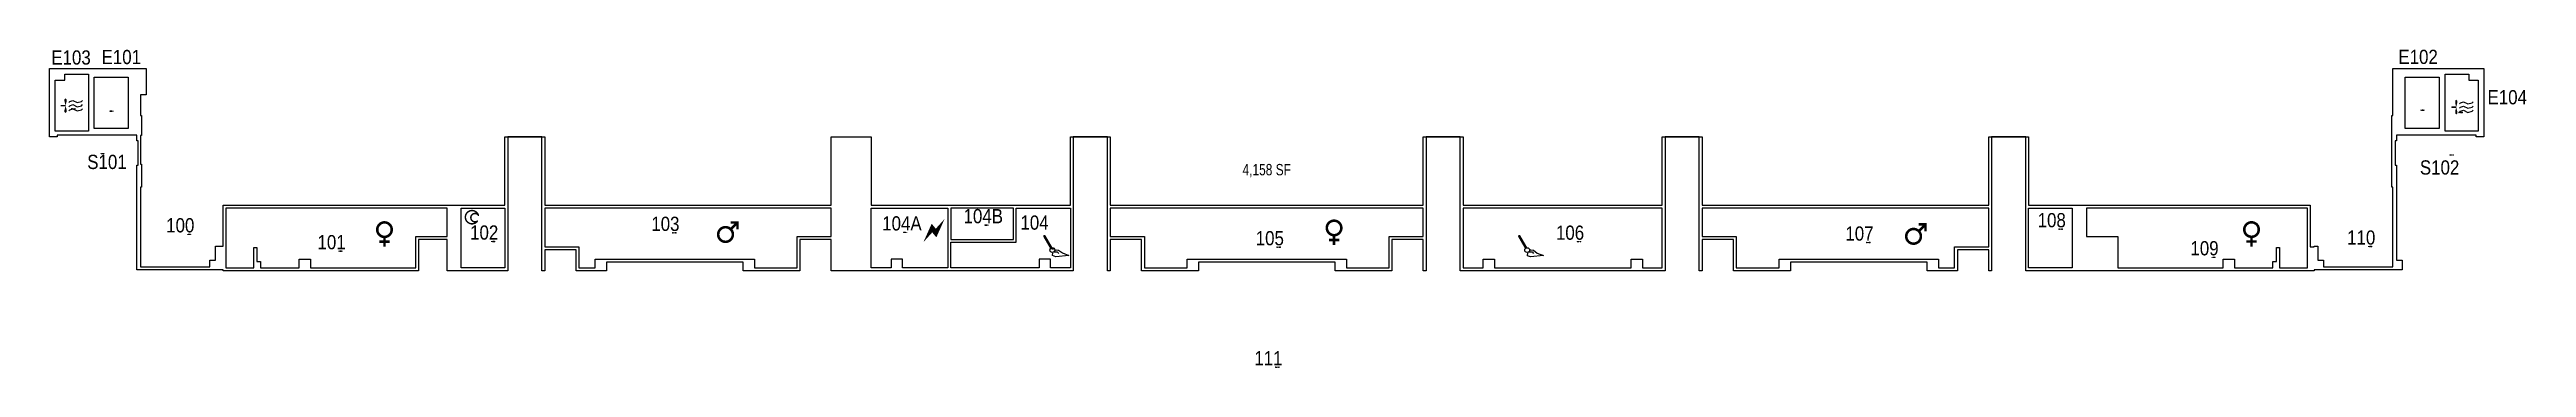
# Model space of a CAD drawing. Header units: inches. Extents: x -2566 to 2656, y 537 to 1207.
import ezdxf
from ezdxf.enums import TextEntityAlignment as Align

# ---------------------------------------------------------------- set-up
doc = ezdxf.new("R2010")
doc.units = ezdxf.units.IN
doc.header["$LTSCALE"] = 10
doc.header["$MEASUREMENT"] = 0
doc.layers.get('0').update_dxf_attribs({"linetype": 'CONTINUOUS'})
for name, color, linetype in [('A-IDEN-ICON', 4, 'CONTINUOUS'), ('A-IDEN-SNUM', 4, 'CONTINUOUS'), ('A-IDEN-VNUM', 4, 'CONTINUOUS'), ('AREA-ASSIGN', 7, 'CONTINUOUS'), ('AREA-GROSS', 1, 'CONTINUOUS')]:
    doc.layers.add(name, color=color, linetype=linetype)
doc.layers.get('0').off()
doc.styles.add('AREA', font='arial.ttf', dxfattribs={"width": 0.75, "height": 24})
doc.styles.add('ROOMSNUMBER', font='TXT.SHX', dxfattribs={"height": 1})
doc.styles.add('ROOMVNUMBER', font='arial.ttf', dxfattribs={"width": 0.85, "height": 30})

# ---------------------------------------------------------------- blocks, each defined once
blk = doc.blocks.new('CPWOMEN')
at = {"const_width": 0.015}
blk.add_lwpolyline([(-0.0375, 0, 1), (0.0475, 0, 1)], format="xyb", close=True, dxfattribs=at)
for points in [[(-0.025, -0.07), (0.035, -0.07)], [(0.005, -0.04), (0.005, -0.1)]]:
    blk.add_lwpolyline(points, dxfattribs=at)
blk = doc.blocks.new('CPMEN')
at = {"const_width": 0.015}
blk.add_lwpolyline([(-0.058, -0.02, 1), (0.028, -0.02, 1)], format="xyb", close=True, dxfattribs=at)
for points in [[(0.015, 0.01), (0.055, 0.05)], [(0.055, 0.01), (0.055, 0.05), (0.015, 0.05)]]:
    blk.add_lwpolyline(points, dxfattribs=at)
blk = doc.blocks.new('CPELECT')
blk.add_lwpolyline([(0.062, 0.063, 0, 0.03, 0), (0.01, -0.017, 0.03, 0.03, 0), (-0.01, 0.007, 0.03, 0, 0), (-0.062, -0.073, 0.03, 0, 0)], format="xyseb")
blk = doc.blocks.new('CPCUST')
for p, q in [((0.017, -0.064), (0.02, -0.047)), ((0.036, -0.07), (0.017, -0.064)), ((0.026, -0.041), (0.045, -0.041)), ((0.03, -0.034), (0.038, -0.03)), ((0.112, -0.063), (0.036, -0.07)), ((0.038, -0.03), (0.053, -0.032)), ((0.045, -0.041), (0.054, -0.051)), ((0.053, -0.032), (0.075, -0.048)), ((0.075, -0.048), (0.112, -0.063))]:
    blk.add_line(p, q)
at = {"const_width": 0.015}
blk.add_lwpolyline([(-0.03, 0.05), (0.01, -0.019)], dxfattribs=at)
at = {"const_width": 0.0075}
blk.add_lwpolyline([(-0.033, 0.048, 1), (-0.027, 0.052, 1)], format="xyb", close=True, dxfattribs=at)
blk.add_circle((0.016, -0.031), 0.0141)
blk = doc.blocks.new('CPMECH')
for p, q in [((0.005, 0.025), (0.015, 0.035)), ((0.015, 0.035), (0.045, 0.045)), ((0.015, -0.005), (0.045, 0.005)), ((0.045, 0.045), (0.085, 0.025)), ((0.045, 0.005), (0.085, -0.015)), ((0.085, 0.025), (0.125, 0.035)), ((0.125, 0.035), (0.135, 0.045)), ((0.125, -0.005), (0.135, 0.005)), ((0.005, -0.015), (0.015, -0.005)), ((0.005, -0.055), (0.015, -0.045)), ((0.015, -0.045), (0.045, -0.035)), ((0.045, -0.035), (0.085, -0.055)), ((0.085, -0.015), (0.125, -0.005)), ((0.085, -0.055), (0.125, -0.045)), ((0.125, -0.045), (0.135, -0.035))]:
    blk.add_line(p, q)
at = {"const_width": 0.0075}
blk.add_lwpolyline([(-0.068, -0.007, 1), (-0.062, -0.003, 1)], format="xyb", close=True, dxfattribs=at)
at = {"const_width": 0.015}
blk.add_lwpolyline([(-0.025, -0.005), (-0.065, -0.005)], dxfattribs=at)
for points in [[(-0.025, -0.005, 0, 0.02, 0), (-0.025, 0.035, 0.02, 0.02, 0), (-0.025, 0.055, 0.02, 0, 0), (-0.025, 0.065, 0, 0, 0)], [(-0.025, -0.005, 0, 0.02, 0), (-0.025, -0.045, 0.02, 0.02, 0), (-0.025, -0.065, 0.02, 0, 0), (-0.025, -0.075, 0, 0, 0)]]:
    blk.add_lwpolyline(points, format="xyseb")
blk = doc.blocks.new('CPBATH')
at = {"color": 0, "linetype": 'ByBlock', "const_width": 0.0127}
for points in [[(0.057, 0.017, 0.861492), (-0.055, 0, 1)], [(-0.055, 0, 0.726902), (0.049, -0.034, 1)], [(0.057, 0.017, 0.729002), (-0.008, -0.004, 1)], [(-0.008, -0.004, 0.609468), (0.049, -0.034, 1)]]:
    blk.add_lwpolyline(points, format="xyb", dxfattribs=at)
at = {"color": 0, "linetype": 'ByBlock', "const_width": 0.00637}
for points in [[(0.054, 0.015, 1), (0.06, 0.018, 1)], [(0.046, -0.035, 1), (0.051, -0.032, 1)]]:
    blk.add_lwpolyline(points, format="xyb", close=True, dxfattribs=at)

msp = doc.modelspace()

# ---------------------------------------------------------------- linework, layer by layer
at = {"layer": 'AREA-ASSIGN'}
for points in [[(-2554, 1143), (-2534, 1143), (-2534, 1155), (-2484, 1155), (-2484, 1035), (-2554, 1035)], [(-2472, 1149), (-2400, 1149), (-2400, 1041), (-2472, 1041)], [(2400, 1149), (2472, 1149), (2472, 1041), (2400, 1041)], [(2484, 1155), (2534, 1155), (2534, 1143), (2554, 1143), (2554, 1035), (2484, 1035)], [(-2194, 873), (-2194, 747), (-2135, 747), (-2135, 790), (-2129, 790), (-2129, 760), (-2121, 760), (-2121, 747), (-2040, 747), (-2040, 765), (-2016, 765), (-2016, 747), (-1794, 747), (-1794, 813), (-1728, 813), (-1728, 873)], [(-1698, 873), (-1606, 873), (-1606, 747), (-1698, 747)], [(-1522, 873), (-1522, 791), (-1450, 791), (-1450, 747), (-1416, 747), (-1416, 765), (-1080, 765), (-1080, 747), (-990, 747), (-990, 813), (-918, 813), (-918, 873)], [(-834, 873), (-672, 873), (-672, 747), (-768, 747), (-768, 765), (-792, 765), (-792, 747), (-834, 747)], [(-666, 873), (-666, 806.8), (-534, 806.8), (-534, 873)], [(-528, 800.8), (-528, 873), (-414, 873), (-414, 747), (-456, 747), (-456, 765), (-480, 765), (-480, 747), (-666, 747), (-666, 800.8)], [(-330, 873), (-330, 813), (-258, 813), (-258, 747), (-168, 747), (-168, 765), (168, 765), (168, 747), (258, 747), (258, 813), (330, 813), (330, 873)], [(414, 873), (414, 747), (456, 747), (456, 765), (480, 765), (480, 747), (768, 747), (768, 765), (792, 765), (792, 747), (834, 747), (834, 873)], [(918, 873), (918, 813), (990, 813), (990, 747), (1080, 747), (1080, 765), (1416, 765), (1416, 747), (1450, 747), (1450, 791), (1522, 791), (1522, 873)], [(1606, 873), (1698, 873), (1698, 747), (1606, 747)], [(1728, 873), (1728, 813), (1794, 813), (1794, 747), (2016, 747), (2016, 765), (2040, 765), (2040, 747), (2121, 747), (2121, 760), (2129, 760), (2129, 790), (2135, 790), (2135, 747), (2194, 747), (2194, 873)]]:
    msp.add_lwpolyline(points, close=True, dxfattribs=at)
at = {"layer": 'AREA-GROSS'}
msp.add_lwpolyline([(-2566, 1167), (-2362, 1167), (-2362, 1111.9), (-2374, 1111.9), (-2374, 1068.1), (-2372.2, 1068.1), (-2372.2, 1026.1), (-2374, 1026.1), (-2374, 965.4), (-2372.2, 965.4), (-2372.2, 917.4), (-2374, 917.4), (-2374, 749), (-2228, 749), (-2228, 763), (-2216, 763), (-2216, 793), (-2200, 793), (-2200, 879), (-1606, 879), (-1606, 1023), (-1522, 1023), (-1522, 879), (-918, 879), (-918, 1023), (-834, 1023), (-834, 879), (-414, 879), (-414, 1023), (-330, 1023), (-330, 879), (330, 879), (330, 1023), (414, 1023), (414, 879), (834, 879), (834, 1023), (918, 1023), (918, 879), (1522, 879), (1522, 1023), (1606, 1023), (1606, 879), (2200, 879), (2200, 791), (2208, 791), (2208, 793), (2216, 793), (2216, 763), (2228, 763), (2228, 749), (2374, 749), (2374, 917.4), (2372.2, 917.4), (2372.2, 1068.1), (2374, 1068.1), (2374, 1167), (2566, 1167), (2566, 1023), (2550, 1023), (2550, 1027), (2382, 1027), (2382, 1015.1), (2379, 1015.1), (2379, 963.6), (2382, 963.6), (2382, 763), (2394, 763), (2394, 743), (2216, 743), (2208, 743), (2208, 741), (1600, 741), (1600, 1023), (1528, 1023), (1528, 741), (1522, 741), (1522, 785), (1456, 785), (1456, 741), (1392, 741), (1392, 759), (1104, 759), (1104, 741), (984, 741), (984, 807), (918, 807), (918, 741), (912, 741), (912, 1023), (840, 1023), (840, 741), (408, 741), (408, 1023), (336, 1022.9), (336, 741), (330, 741), (330, 807), (264, 807), (264, 741), (144, 741), (144, 759), (-144, 759), (-144, 741), (-264, 741), (-264, 807), (-330, 807), (-330, 741), (-336, 741), (-336, 1023), (-408, 1023), (-408, 741), (-918, 741), (-918, 807), (-984, 807), (-984, 741), (-1104, 741), (-1104, 759), (-1392, 759), (-1392, 741), (-1456, 741), (-1456, 785), (-1522, 785), (-1522, 741), (-1528, 741), (-1528, 1023), (-1600, 1023), (-1600, 741), (-1728, 741), (-1728, 807), (-1788, 807), (-1788, 741), (-2200, 741), (-2200, 743), (-2382, 743), (-2382, 963.6), (-2379, 963.6), (-2379, 1015.1), (-2382, 1015.1), (-2382, 1027), (-2550, 1027), (-2550, 1023), (-2566, 1023), (-2566, 1167)], close=True, dxfattribs=at)

# ---------------------------------------------------------------- block references
at = {"layer": 'A-IDEN-ICON'}
for name, p, xscale, yscale, zscale, rotation in [('CPMECH', (-2526.7, 1090), 222.0782178422628, 222.0782178422628, 222.0782178422628, 359.9999999866596), ('CPMECH', (2513.2, 1087), 222.0782178422633, 222.0782178422633, 222.0782178422633, 359.9999999866596), ('CPCUST', (-457.8, 795.7), 360, 360, 360, 359.9999999866598), ('CPCUST', (543.3, 795.5), 360, 360, 360, 359.9999999866598)]:
    msp.add_blockref(name, p, dxfattribs=dict(at, xscale=xscale, yscale=yscale, zscale=zscale, rotation=rotation))
for name, p, xscale, yscale, zscale in [('CPWOMEN', (-1861.7, 827.5), 360, 360, 360), ('CPBATH', (-1675.9, 853.8), 244, 244, 244), ('CPMEN', (-1135.5, 824.5), 359.9999999959723, 359.9999999959723, 359.9999999959723), ('CPELECT', (-701.4, 827.4), 359.9999999987206, 359.9999999987206, 359.9999999987206), ('CPWOMEN', (140.2, 831.1), 360, 360, 360), ('CPMEN', (1369, 820.6), 359.9999999959723, 359.9999999959723, 359.9999999959723), ('CPWOMEN', (2074.3, 827.7), 360, 360, 360)]:
    msp.add_blockref(name, p, dxfattribs=dict(at, xscale=xscale, yscale=yscale, zscale=zscale))

# ---------------------------------------------------------------- texts
at = {"layer": 'A-IDEN-SNUM', "style": 'ROOMSNUMBER', "width": 0.85}
for s, p in [('0610E10300', (-2519.7, 1081.7)), ('0610E10100', (-2439.1, 1076.8)), ('0610E10200', (2432.7, 1078.8)), ('0610E10400', (2513.3, 1073.9)), ('0610S10100', (-2458.2, 987.3)), ('0610S10200', (2494.1, 984.4)), ('06100104B0', (-594.5, 836.5)), ('0610010000', (-2275.5, 817.2)), ('0610010200', (-1634.7, 801.9)), ('0610010300', (-1252.7, 820.3)), ('06100104A0', (-765.9, 821.2)), ('0610010400', (-456.3, 786.6)), ('0610010500', (21.4, 790)), ('0610010600', (654.4, 801.6)), ('0610010700', (1264.5, 799.8)), ('0610010800', (1669.9, 828)), ('0610011000', (2322.3, 791.4)), ('0610010100', (-1956.5, 781.6)), ('0610010900', (1992, 768.8)), ('0610011100', (18.5, 536.9))]:
    msp.add_text(s, height=1, rotation=360, dxfattribs=at).set_placement(p)
at = {"layer": 'A-IDEN-VNUM', "style": 'ROOMVNUMBER', "width": 0.85}
for s, p in [('E103', (-2562.3, 1175.5)), ('E101', (-2456.3, 1176.5)), ('E102', (2385.7, 1176.8)), ('E104', (2573.6, 1091.7)), ('S101', (-2486.5, 955.3)), ('S102', (2431, 943.6)), ('100', (-2320.1, 821.7)), ('102', (-1679.4, 806.4)), ('103', (-1297.4, 824.8)), ('104A', (-810.6, 825.7)), ('104B', (-639.1, 841)), ('104', (-519.2, 827.4)), ('106', (609.7, 806.1)), ('108', (1625.2, 832.5)), ('101', (-2001.1, 786.1)), ('105', (-23.2, 794.5)), ('107', (1219.9, 804.3)), ('109', (1947.3, 773.3)), ('110', (2277.7, 795.9)), ('111', (-26.2, 541.4))]:
    msp.add_text(s, height=30, rotation=360, dxfattribs=at).set_placement(p)
at = {"layer": 'AREA-GROSS', "style": 'AREA', "width": 0.75}
msp.add_text('4,158 SF', height=24, dxfattribs=at).set_placement((0, 954), align=Align.MIDDLE_CENTER)

doc.saveas('drawing.dxf')
